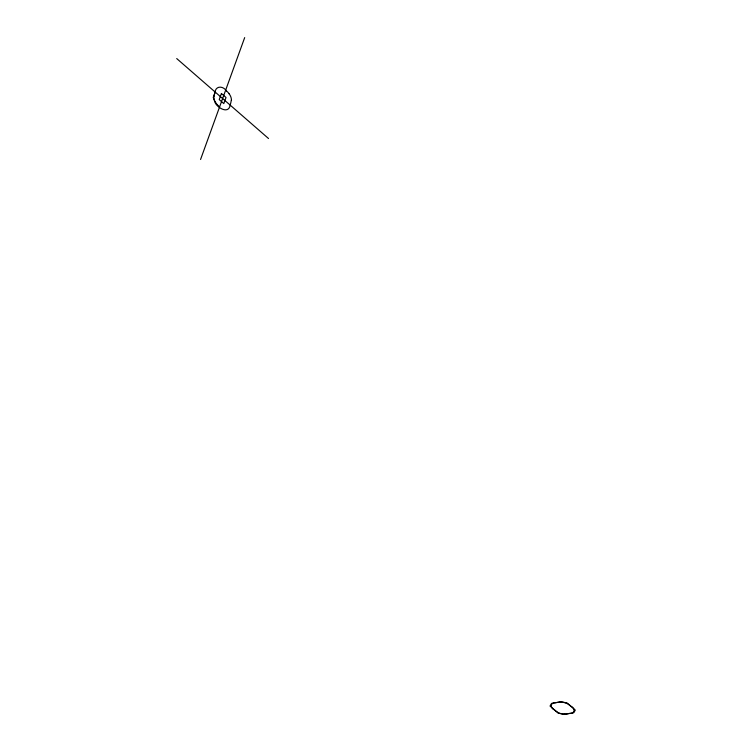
<?xml version="1.0" encoding="UTF-8"?>
<svg xmlns="http://www.w3.org/2000/svg" width="752" height="752" viewBox="0 0 752 752"><rect width="100%" height="100%" fill="white"/><g stroke="black" fill="none" stroke-linecap="round" stroke-linejoin="round"><path stroke-width="1.13" d="M213.944 96.811L214.489 94.085A32.449 22.118 80.1 0 1 214.94 92.74C215.401 85.493 223.09 85.747 226.427 90.879M231.296 100.27L230.751 103.005A32.449 22.118 80.1 0 1 230.3 104.349C229.247 114.379 218.606 108.645 215.401 103.24L213.239 97.431L215.185 92.064M200.558 159.49L244.682 37.6M556.076 702.65C550.267 702.133 549.58 707.876 554.591 710.01A32.449 15.284 19.9 0 0 555.625 710.875L557.843 712.407M569.264 713.498C575.064 714.015 575.759 708.271 570.74 706.128A32.449 15.284 19.9 0 0 569.715 705.273L567.487 703.74A7.67 3.619 19.9 0 0 560.842 702.199M556.677 702.537L557.288 702.434A29.723 13.997 19.9 0 1 559.751 702.114M568.653 713.601L568.051 713.704A29.723 13.997 19.9 0 1 565.579 714.033L564.592 714.052M559.77 702.124L560.738 702.095M176.711 58.562L268.53 138.518M219.593 106.897L218.813 106.211A29.723 20.257 80.1 0 1 216.811 104.284M216.82 104.265L216.153 103.456M229.087 93.633L228.42 92.825A29.723 20.257 80.1 0 0 226.427 90.889M229.022 93.774A7.67 5.226 80.1 0 1 231.466 100.298M216.219 103.315A7.67 5.226 80.1 0 1 213.775 96.792M564.489 713.949A7.67 3.619 19.9 0 1 557.758 712.492M221.426 93.492L219.217 99.593L223.814 103.588L226.023 97.497L221.426 93.492M551.526 703.44L550.041 706.053L558.134 713.093L564.113 714.4L573.804 712.708L575.289 710.095L567.205 703.045L561.218 701.748L551.526 703.44"/></g></svg>
